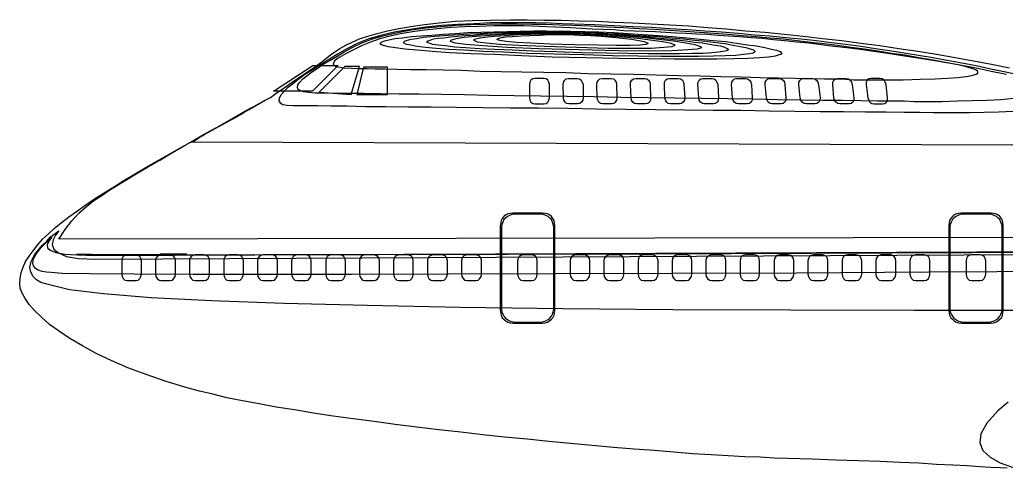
# Model space of a CAD drawing. Extents: x 526 to 2267, y -112 to 246.
# Drawn here: x 804.9 to 932.7, y -108.8 to -50.7 of the extents above; entities that cross this region are included whole.
import ezdxf

# ---------------------------------------------------------------- set-up
doc = ezdxf.new("R2010")
doc.units = 0
doc.header["$MEASUREMENT"] = 0
doc.layers.get('0').update_dxf_attribs({"linetype": 'CONTINUOUS'})

msp = doc.modelspace()

# ---------------------------------------------------------------- linework, layer by layer
at = {"linetype": 'Continuous'}
for points in [[(932.78, -108.82), (931.87, -108.77), (930.65, -108.72), (929.22, -108.62), (927.6, -108.52), (925.72, -108.42), (923.63, -108.32), (921.35, -108.16), (918.91, -108.06), (916.32, -107.96), (913.52, -107.86), (910.57, -107.76), (907.52, -107.66), (904.32, -107.55), (902.59, -107.5), (900.77, -107.4), (898.78, -107.35), (896.65, -107.2), (894.41, -107.1), (892.02, -106.94), (889.58, -106.74), (887.04, -106.54), (884.45, -106.33), (881.76, -106.13), (879.01, -105.88), (876.22, -105.62), (873.42, -105.37), (870.58, -105.06), (867.68, -104.81), (864.84, -104.5), (861.99, -104.15), (859.14, -103.84), (856.3, -103.49), (853.5, -103.13), (850.76, -102.78), (848.07, -102.42), (845.47, -102.06), (842.93, -101.66), (840.44, -101.25), (838.1, -100.9), (835.87, -100.49), (833.73, -100.08), (831.7, -99.68), (829.87, -99.22), (828.14, -98.81), (826.57, -98.41), (823.82, -97.59), (821.23, -96.68), (818.89, -95.81), (816.71, -94.85), (814.78, -93.93), (813, -92.97), (811.37, -92), (810, -91.09), (808.73, -90.17), (807.71, -89.26), (806.8, -88.39), (806.09, -87.58), (805.58, -86.82), (805.17, -86.11), (804.92, -85.5), (804.87, -84.94), (804.92, -84.23), (805.07, -83.46), (805.33, -82.75), (805.63, -82.04), (806.09, -81.33), (806.6, -80.62), (807.15, -79.91), (807.82, -79.15), (808.58, -78.43), (809.39, -77.72), (810.25, -77.01), (811.22, -76.25), (812.24, -75.54), (813.3, -74.77), (814.42, -74.01), (815.59, -73.25), (816.91, -72.44), (818.34, -71.52), (819.96, -70.56), (821.64, -69.59), (823.42, -68.57), (825.2, -67.56), (826.97, -66.54), (828.75, -65.53), (830.43, -64.61), (831.96, -63.75), (833.38, -62.93), (834.65, -62.27), (835.66, -61.66), (836.43, -61.26), (836.94, -61), (837.09, -60.9), (837.34, -60.75), (838.05, -60.24), (839.12, -59.53), (840.34, -58.66), (841.71, -57.75), (843.03, -56.84), (844.2, -55.97), (845.12, -55.26), (845.68, -54.86), (846.34, -54.4), (847.1, -53.99), (847.91, -53.58), (848.88, -53.18), (849.95, -52.82), (851.17, -52.47), (852.49, -52.11), (853.96, -51.81), (855.54, -51.55), (857.31, -51.3), (859.19, -51.09), (861.28, -50.89), (863.46, -50.79), (865.85, -50.74), (868.44, -50.69), (870.58, -50.69), (872.76, -50.74), (875, -50.74), (877.29, -50.84), (879.57, -50.89), (881.91, -50.99), (884.25, -51.09), (886.64, -51.2), (889.08, -51.35), (891.52, -51.5), (893.96, -51.7), (896.39, -51.86), (898.89, -52.11), (901.38, -52.31), (903.87, -52.57), (906.36, -52.82), (908.85, -53.13), (911.34, -53.38), (913.83, -53.74), (916.27, -54.04), (918.76, -54.4), (921.2, -54.75), (923.63, -55.16), (926.02, -55.57), (928.41, -56.02), (930.75, -56.43), (933.09, -56.94)], [(809.95, -79.15), (810.76, -77.87), (811.63, -76.76), (812.54, -75.74), (813.51, -74.88), (814.47, -74.11), (815.49, -73.45), (816.4, -72.84), (817.32, -72.28), (818.54, -71.52), (819.96, -70.66), (821.44, -69.79), (823.01, -68.88), (824.64, -67.91), (826.31, -66.95), (827.94, -66.03), (829.52, -65.12), (831.04, -64.25), (832.46, -63.49), (833.73, -62.73), (834.85, -62.12), (835.82, -61.61), (836.48, -61.21), (836.94, -61), (837.09, -60.9), (837.34, -60.75), (838.05, -60.24), (839.12, -59.53), (840.34, -58.66), (841.71, -57.75), (843.03, -56.84), (844.2, -55.97), (845.12, -55.26), (845.68, -54.86), (846.34, -54.4), (847.1, -53.99), (847.91, -53.58), (848.88, -53.18), (849.95, -52.82), (851.17, -52.47), (852.49, -52.11), (853.96, -51.81), (855.54, -51.55), (857.31, -51.3), (859.19, -51.09), (861.28, -50.89), (863.46, -50.79), (865.85, -50.74), (868.44, -50.69), (870.58, -50.69), (872.76, -50.74), (875, -50.74), (877.29, -50.84), (879.57, -50.89), (881.91, -50.99), (884.25, -51.09), (886.64, -51.2), (889.08, -51.35), (891.52, -51.5), (893.96, -51.7), (896.39, -51.86), (898.89, -52.11), (901.38, -52.31), (903.87, -52.57), (906.36, -52.82), (908.85, -53.13), (911.34, -53.38), (913.83, -53.74), (916.27, -54.04), (918.76, -54.4), (921.2, -54.75), (923.63, -55.16), (926.02, -55.57), (928.41, -56.02), (930.75, -56.43), (933.09, -56.94)], [(827.13, -66.54), (827.28, -66.49), (827.48, -66.39), (827.69, -66.24), (827.94, -66.08), (828.19, -65.93), (828.5, -65.73), (828.86, -65.53), (829.31, -65.27), (831.04, -64.31), (832.56, -63.49), (833.89, -62.73), (835, -62.07), (835.87, -61.56), (836.53, -61.21), (836.94, -61), (837.09, -60.9), (837.34, -60.75), (838.05, -60.24), (839.12, -59.53), (840.34, -58.66), (841.71, -57.75), (843.03, -56.84), (844.2, -55.97), (845.12, -55.26), (845.68, -54.86), (846.34, -54.4), (847.1, -53.99), (847.91, -53.58), (848.88, -53.18), (849.95, -52.82), (851.17, -52.47), (852.49, -52.11), (853.96, -51.81), (855.54, -51.55), (857.31, -51.3), (859.19, -51.09), (861.28, -50.89), (863.46, -50.79), (865.85, -50.74), (868.44, -50.69), (870.58, -50.69), (872.76, -50.74), (875, -50.74), (877.29, -50.84), (879.57, -50.89), (881.91, -50.99), (884.25, -51.09), (886.64, -51.2), (889.08, -51.35), (891.52, -51.5), (893.96, -51.7), (896.39, -51.86), (898.89, -52.11), (901.38, -52.31), (903.87, -52.57), (906.36, -52.82), (908.85, -53.13), (911.34, -53.38), (913.83, -53.74), (916.27, -54.04), (918.76, -54.4), (921.2, -54.75), (923.63, -55.16), (926.02, -55.57), (928.41, -56.02), (930.75, -56.43), (933.09, -56.94)], [(934.51, -57.9), (932.58, -57.5), (930.65, -57.09), (928.77, -56.68), (926.89, -56.33), (925.01, -55.97), (923.13, -55.62), (921.3, -55.31), (919.42, -55.01), (917.54, -54.7), (915.71, -54.45), (913.83, -54.14), (911.89, -53.89), (910.01, -53.69), (908.08, -53.43), (906.1, -53.23), (904.12, -53.03), (902.09, -52.82), (900.05, -52.67), (897.97, -52.47), (895.79, -52.31), (893.6, -52.16), (891.36, -52.01), (889.08, -51.86), (886.74, -51.7), (884.3, -51.6), (881.86, -51.5), (879.32, -51.35), (876.68, -51.25), (875.15, -51.2), (873.53, -51.15), (871.7, -51.09), (869.82, -51.09), (867.83, -51.09), (865.8, -51.09), (863.72, -51.2), (861.63, -51.3), (859.55, -51.45), (857.47, -51.65), (855.48, -51.96), (853.6, -52.26), (851.77, -52.67), (850.1, -53.18), (848.57, -53.79), (847.25, -54.45), (846.03, -55.16), (844.86, -55.87), (843.75, -56.58), (842.73, -57.24), (841.76, -57.85), (840.9, -58.46), (840.14, -59.07), (839.53, -59.58), (839.02, -60.09), (838.66, -60.49), (838.46, -60.9), (838.41, -61.21), (838.61, -61.46), (838.97, -61.66), (839.53, -61.76), (840.29, -61.82), (840.95, -61.82), (842.02, -61.82), (843.44, -61.82), (845.17, -61.87), (847.25, -61.87), (849.64, -61.92), (852.23, -61.92), (855.13, -61.97), (858.18, -61.97), (861.43, -62.02), (864.89, -62.07), (868.39, -62.12), (872.05, -62.12), (875.81, -62.17), (879.57, -62.22), (883.38, -62.27), (887.2, -62.32), (890.96, -62.37), (894.67, -62.43), (898.33, -62.43), (901.88, -62.48), (905.29, -62.53), (908.54, -62.58), (911.59, -62.58), (914.44, -62.63), (917.08, -62.63), (919.42, -62.68), (921.45, -62.68), (923.23, -62.73), (924.6, -62.73), (925.62, -62.73), (926.28, -62.73), (927.95, -62.73), (929.78, -62.68), (931.66, -62.63), (933.54, -62.53)], [(922.21, -61.31), (921.65, -61.31), (920.74, -61.31), (919.47, -61.26), (917.89, -61.26), (915.96, -61.26), (913.83, -61.21), (911.44, -61.15), (908.79, -61.15), (906, -61.1), (903, -61.05), (899.85, -61), (896.55, -60.95), (893.19, -60.9), (889.74, -60.85), (886.28, -60.8), (882.78, -60.75), (879.22, -60.7), (875.76, -60.65), (872.31, -60.6), (868.9, -60.54), (865.65, -60.49), (862.5, -60.44), (859.5, -60.39), (856.65, -60.34), (854.01, -60.34), (851.62, -60.29), (849.44, -60.24), (847.56, -60.24), (845.93, -60.24), (844.66, -60.19), (843.69, -60.19), (843.14, -60.19), (842.27, -60.14), (841.61, -60.04), (841.15, -59.88), (840.9, -59.68), (840.85, -59.43), (840.9, -59.12), (841.15, -58.77), (841.56, -58.36), (842.07, -57.95), (842.68, -57.5), (843.39, -56.99), (844.15, -56.48), (845.02, -55.97), (845.98, -55.41), (846.9, -54.86), (847.91, -54.3), (849.18, -53.69), (850.56, -53.18), (852.13, -52.72), (853.81, -52.36), (855.59, -52.01), (857.42, -51.76), (859.35, -51.55), (861.33, -51.4), (863.31, -51.3), (865.29, -51.25), (867.28, -51.2), (869.26, -51.2), (871.19, -51.25), (873.07, -51.25), (874.85, -51.35), (876.52, -51.4), (878.76, -51.5), (880.89, -51.6), (883.03, -51.7), (885.11, -51.81), (887.09, -51.91), (889.08, -52.06), (891.01, -52.16), (892.94, -52.31), (894.82, -52.42), (896.65, -52.57), (898.48, -52.72), (900.26, -52.87), (902.04, -53.03), (903.81, -53.18), (905.59, -53.38), (907.32, -53.58), (909.05, -53.79), (910.78, -53.99), (912.56, -54.25), (914.28, -54.45), (916.01, -54.7), (917.79, -55.01), (919.57, -55.26), (921.35, -55.57), (923.18, -55.87), (925.01, -56.23), (926.89, -56.58), (928.77, -56.94), (930.7, -57.35), (932.68, -57.75)], [(925.16, -56.33), (923.13, -55.97), (921.14, -55.67), (919.21, -55.36), (917.33, -55.06), (915.5, -54.8), (913.72, -54.55), (912, -54.35), (910.32, -54.14), (908.69, -53.94), (907.07, -53.74), (905.49, -53.58), (903.97, -53.43), (902.49, -53.28), (901.02, -53.13), (899.55, -53.03), (898.12, -52.92), (896.7, -52.82), (895.33, -52.72), (893.96, -52.62), (892.58, -52.57), (891.21, -52.47), (889.89, -52.42), (888.52, -52.36), (887.2, -52.26), (885.82, -52.21), (884.5, -52.16), (883.13, -52.11), (881.81, -52.01), (880.44, -51.96), (879.01, -51.91), (877.64, -51.81), (876.22, -51.76), (874.19, -51.65), (872.15, -51.55), (870.17, -51.5), (868.19, -51.5), (866.26, -51.5), (864.33, -51.55), (862.5, -51.6), (860.72, -51.7), (858.99, -51.86), (857.31, -52.06), (855.74, -52.26), (854.21, -52.52), (852.84, -52.82), (851.52, -53.18), (850.3, -53.58), (849.23, -54.04), (848.17, -54.55), (847.15, -55.06), (846.24, -55.57), (845.63, -56.02), (845.47, -56.43), (845.83, -56.74), (846.9, -56.94), (848.78, -56.99), (849.18, -56.99), (849.89, -56.99), (850.91, -57.04), (852.23, -57.04), (853.76, -57.09), (855.54, -57.14), (857.52, -57.14), (859.7, -57.19), (862.04, -57.24), (864.53, -57.35), (867.17, -57.4), (869.92, -57.45), (872.71, -57.5), (875.61, -57.55), (878.51, -57.65), (881.45, -57.7), (884.4, -57.75), (887.3, -57.85), (890.19, -57.9), (892.99, -57.95), (895.68, -58.05), (898.33, -58.11), (900.82, -58.16), (903.15, -58.21), (905.34, -58.26), (907.32, -58.31), (909.1, -58.36), (910.62, -58.36), (911.89, -58.41), (912.91, -58.46), (913.62, -58.46), (914.03, -58.46), (916.82, -58.46), (919.31, -58.46), (921.5, -58.41), (923.43, -58.36), (925.06, -58.26), (926.38, -58.16), (927.45, -58.05), (928.21, -57.9), (928.77, -57.75), (928.97, -57.6), (928.97, -57.4), (928.72, -57.19), (928.21, -56.99), (927.45, -56.79), (926.43, -56.53), (925.16, -56.33)], [(876.22, -52.16), (878.05, -52.21), (879.88, -52.26), (881.81, -52.36), (883.69, -52.47), (885.62, -52.62), (887.55, -52.72), (889.43, -52.87), (891.26, -53.03), (892.99, -53.23), (894.67, -53.38), (896.29, -53.53), (897.77, -53.74), (899.09, -53.94), (900.31, -54.09), (901.38, -54.3), (902.24, -54.5), (902.9, -54.65), (903.36, -54.8), (903.56, -55.01), (903.56, -55.16), (903.26, -55.26), (902.7, -55.41), (901.88, -55.52), (900.71, -55.62), (899.24, -55.72), (897.41, -55.77), (895.18, -55.82), (892.63, -55.82), (889.69, -55.82), (886.28, -55.77), (882.47, -55.72), (878.25, -55.62), (873.83, -55.52), (869.87, -55.36), (866.36, -55.21), (863.26, -55.11), (860.57, -54.96), (858.28, -54.8), (856.35, -54.65), (854.77, -54.5), (853.55, -54.35), (852.64, -54.19), (851.98, -54.04), (851.62, -53.89), (851.57, -53.74), (851.72, -53.58), (852.13, -53.43), (852.69, -53.28), (853.5, -53.13), (854.47, -53.03), (855.59, -52.87), (856.86, -52.77), (858.23, -52.67), (859.7, -52.57), (861.28, -52.47), (862.9, -52.36), (864.58, -52.31), (866.31, -52.26), (868.04, -52.21), (869.71, -52.16), (871.44, -52.11), (873.07, -52.11), (874.69, -52.16), (876.22, -52.16)], [(876.22, -52.16), (878.05, -52.21), (879.88, -52.26), (881.81, -52.36), (883.69, -52.47), (885.62, -52.62), (887.55, -52.72), (889.43, -52.87), (891.26, -53.03), (892.99, -53.23), (894.67, -53.38), (896.29, -53.53), (897.77, -53.74), (899.09, -53.94), (900.31, -54.09), (901.38, -54.3), (902.24, -54.5), (902.9, -54.65), (903.36, -54.8), (903.56, -55.01), (903.56, -55.16), (903.26, -55.26), (902.7, -55.41), (901.88, -55.52), (900.71, -55.62), (899.24, -55.72), (897.41, -55.77), (895.18, -55.82), (892.63, -55.82), (889.69, -55.82), (886.28, -55.77), (882.47, -55.72), (878.25, -55.62), (873.83, -55.52), (869.87, -55.36), (866.36, -55.21), (863.26, -55.11), (860.57, -54.96), (858.28, -54.8), (856.35, -54.65), (854.77, -54.5), (853.55, -54.35), (852.64, -54.19), (851.98, -54.04), (851.62, -53.89), (851.57, -53.74), (851.72, -53.58), (852.13, -53.43), (852.69, -53.28), (853.5, -53.13), (854.47, -53.03), (855.59, -52.87), (856.86, -52.77), (858.23, -52.67), (859.7, -52.57), (861.28, -52.47), (862.9, -52.36), (864.58, -52.31), (866.31, -52.26), (868.04, -52.21), (869.71, -52.16), (871.44, -52.11), (873.07, -52.11), (874.69, -52.16), (876.22, -52.16)], [(877.95, -55.26), (874.08, -55.16), (870.63, -55.06), (867.53, -54.91), (864.84, -54.8), (862.5, -54.65), (860.47, -54.55), (858.79, -54.4), (857.42, -54.3), (856.35, -54.14), (855.54, -53.99), (854.98, -53.89), (854.67, -53.74), (854.57, -53.58), (854.72, -53.48), (855.08, -53.33), (855.59, -53.23), (856.3, -53.13), (857.11, -52.97), (858.13, -52.87), (859.19, -52.77), (860.41, -52.67), (861.74, -52.62), (863.11, -52.52), (864.53, -52.47), (866, -52.36), (867.48, -52.31), (869, -52.31), (870.48, -52.26), (872, -52.26), (873.42, -52.21), (874.85, -52.26), (876.17, -52.26), (877.74, -52.31), (879.37, -52.36), (881.05, -52.47), (882.72, -52.52), (884.4, -52.67), (886.08, -52.77), (887.7, -52.87), (889.33, -53.03), (890.86, -53.18), (892.33, -53.33), (893.75, -53.48), (895.02, -53.64), (896.19, -53.79), (897.26, -53.99), (898.17, -54.14), (898.94, -54.3), (899.49, -54.45), (899.9, -54.6), (900.1, -54.75), (900.1, -54.86), (899.85, -55.01), (899.39, -55.11), (898.63, -55.21), (897.61, -55.31), (896.29, -55.36), (894.72, -55.41), (892.79, -55.46), (890.55, -55.46), (887.96, -55.46), (884.96, -55.41), (881.66, -55.36), (877.95, -55.26)], [(877.64, -54.96), (874.34, -54.86), (871.34, -54.75), (868.7, -54.65), (866.41, -54.55), (864.38, -54.45), (862.65, -54.35), (861.23, -54.25), (860.01, -54.09), (859.09, -53.99), (858.38, -53.89), (857.92, -53.74), (857.67, -53.64), (857.62, -53.53), (857.72, -53.43), (858.03, -53.33), (858.48, -53.18), (859.04, -53.08), (859.8, -53.03), (860.62, -52.92), (861.58, -52.82), (862.6, -52.72), (863.72, -52.67), (864.89, -52.57), (866.11, -52.52), (867.38, -52.47), (868.65, -52.42), (869.97, -52.42), (871.24, -52.36), (872.51, -52.36), (873.78, -52.36), (875, -52.36), (876.12, -52.36), (877.49, -52.42), (878.86, -52.47), (880.28, -52.52), (881.76, -52.62), (883.18, -52.67), (884.6, -52.77), (886.03, -52.92), (887.4, -53.03), (888.72, -53.18), (889.99, -53.28), (891.16, -53.43), (892.28, -53.58), (893.29, -53.69), (894.21, -53.84), (894.97, -53.99), (895.63, -54.09), (896.14, -54.25), (896.5, -54.4), (896.65, -54.5), (896.65, -54.6), (896.45, -54.7), (895.99, -54.8), (895.38, -54.91), (894.51, -54.96), (893.4, -55.06), (892.02, -55.06), (890.35, -55.11), (888.42, -55.11), (886.23, -55.11), (883.69, -55.06), (880.84, -55.01), (877.64, -54.96)], [(877.34, -54.6), (872.1, -54.45), (867.99, -54.3), (864.84, -54.09), (862.65, -53.89), (861.28, -53.74), (860.67, -53.53), (860.72, -53.33), (861.38, -53.13), (862.45, -52.97), (863.97, -52.82), (865.75, -52.67), (867.73, -52.57), (869.87, -52.47), (872, -52.42), (874.14, -52.42), (876.07, -52.42), (878.35, -52.52), (880.74, -52.62), (883.18, -52.77), (885.47, -52.97), (887.65, -53.23), (889.58, -53.43), (891.16, -53.69), (892.33, -53.89), (893.04, -54.14), (893.19, -54.35), (892.63, -54.5), (891.41, -54.6), (889.33, -54.7), (886.33, -54.75), (882.37, -54.7), (877.34, -54.6)], [(877.03, -54.3), (872.81, -54.14), (869.51, -54.04), (867.02, -53.89), (865.29, -53.74), (864.17, -53.58), (863.72, -53.38), (863.72, -53.23), (864.23, -53.08), (865.09, -52.97), (866.31, -52.82), (867.73, -52.72), (869.36, -52.62), (871.04, -52.57), (872.76, -52.52), (874.44, -52.52), (876.02, -52.52), (877.85, -52.57), (879.78, -52.67), (881.71, -52.82), (883.54, -52.97), (885.27, -53.13), (886.84, -53.33), (888.11, -53.53), (889.08, -53.69), (889.64, -53.89), (889.74, -54.04), (889.33, -54.19), (888.31, -54.3), (886.64, -54.4), (884.25, -54.4), (881.05, -54.4), (877.03, -54.3)], [(875.97, -52.62), (877.34, -52.67), (878.81, -52.72), (880.23, -52.82), (881.66, -52.97), (882.93, -53.08), (884.1, -53.23), (885.06, -53.38), (885.77, -53.53), (886.18, -53.69), (886.28, -53.79), (885.98, -53.89), (885.21, -53.99), (883.94, -54.04), (882.17, -54.04), (879.78, -53.99), (876.73, -53.94), (873.58, -53.84), (871.09, -53.74), (869.21, -53.64), (867.88, -53.53), (867.07, -53.38), (866.72, -53.28), (866.77, -53.18), (867.12, -53.03), (867.78, -52.92), (868.7, -52.87), (869.77, -52.77), (870.93, -52.72), (872.2, -52.67), (873.53, -52.62), (874.8, -52.62), (875.97, -52.62)], [(842.83, -56.63), (846.13, -56.63), (842.78, -59.94), (837.75, -59.94), (842.83, -56.63)], [(847, -56.74), (843.64, -60.09), (847.81, -60.39), (848.88, -56.74), (847, -56.74)], [(849.39, -56.84), (848.52, -60.39), (852.49, -60.39), (852.49, -56.84), (849.39, -56.84)], [(872.76, -61.61), (873.07, -61.56), (873.27, -61.36), (873.42, -61.1), (873.48, -60.8), (873.48, -59.07), (873.42, -58.77), (873.27, -58.51), (873.07, -58.36), (872.76, -58.31), (871.59, -58.31), (871.34, -58.36), (871.09, -58.51), (870.93, -58.77), (870.88, -59.07), (870.88, -60.8), (870.93, -61.1), (871.09, -61.36), (871.34, -61.56), (871.59, -61.61), (872.76, -61.61)], [(877.85, -60.8), (877.79, -61.1), (877.64, -61.36), (877.44, -61.56), (877.13, -61.61), (876.02, -61.61), (875.71, -61.56), (875.51, -61.36), (875.36, -61.1), (875.3, -60.8), (875.25, -59.07), (875.3, -58.77), (875.46, -58.51), (875.66, -58.36), (875.97, -58.31), (877.08, -58.31), (877.39, -58.36), (877.59, -58.51), (877.74, -58.77), (877.85, -59.07), (877.85, -60.8)], [(882.22, -60.8), (882.17, -61.1), (882.01, -61.36), (881.81, -61.56), (881.56, -61.61), (880.39, -61.61), (880.08, -61.56), (879.88, -61.36), (879.73, -61.1), (879.68, -60.8), (879.62, -59.07), (879.68, -58.77), (879.83, -58.51), (880.03, -58.36), (880.34, -58.31), (881.45, -58.31), (881.76, -58.36), (881.96, -58.51), (882.11, -58.77), (882.17, -59.07), (882.22, -60.8)], [(886.59, -60.8), (886.59, -61.1), (886.43, -61.36), (886.23, -61.56), (885.93, -61.61), (884.81, -61.61), (884.5, -61.56), (884.3, -61.36), (884.1, -61.1), (884.05, -60.8), (883.99, -59.07), (883.99, -58.77), (884.15, -58.51), (884.35, -58.36), (884.66, -58.31), (885.82, -58.31), (886.08, -58.36), (886.33, -58.51), (886.48, -58.77), (886.54, -59.07), (886.59, -60.8)], [(891.01, -60.8), (890.96, -61.1), (890.8, -61.36), (890.6, -61.56), (890.35, -61.61), (889.18, -61.61), (888.87, -61.56), (888.67, -61.36), (888.52, -61.1), (888.42, -60.8), (888.37, -59.07), (888.37, -58.77), (888.52, -58.51), (888.72, -58.36), (889.03, -58.31), (890.14, -58.31), (890.45, -58.36), (890.7, -58.51), (890.86, -58.77), (890.91, -59.07), (891.01, -60.8)], [(895.38, -60.8), (895.33, -61.1), (895.23, -61.36), (894.97, -61.56), (894.72, -61.61), (893.55, -61.61), (893.29, -61.56), (893.04, -61.36), (892.89, -61.1), (892.84, -60.8), (892.69, -59.07), (892.74, -58.77), (892.89, -58.51), (893.09, -58.36), (893.35, -58.31), (894.51, -58.31), (894.82, -58.36), (895.02, -58.51), (895.18, -58.77), (895.28, -59.07), (895.38, -60.8)], [(899.75, -60.8), (899.75, -61.1), (899.6, -61.36), (899.39, -61.56), (899.09, -61.61), (897.97, -61.61), (897.67, -61.56), (897.46, -61.36), (897.26, -61.1), (897.21, -60.8), (897.06, -59.07), (897.11, -58.77), (897.26, -58.51), (897.46, -58.36), (897.72, -58.31), (898.89, -58.31), (899.14, -58.36), (899.39, -58.51), (899.55, -58.77), (899.65, -59.07), (899.75, -60.8)], [(904.12, -60.8), (904.12, -61.1), (903.97, -61.36), (903.76, -61.56), (903.51, -61.61), (902.34, -61.61), (902.09, -61.56), (901.83, -61.36), (901.68, -61.1), (901.58, -60.8), (901.43, -59.07), (901.43, -58.77), (901.58, -58.51), (901.78, -58.36), (902.09, -58.31), (903.2, -58.31), (903.51, -58.36), (903.76, -58.51), (903.92, -58.77), (903.97, -59.07), (904.12, -60.8)], [(908.54, -60.8), (908.49, -61.1), (908.39, -61.36), (908.13, -61.56), (907.88, -61.61), (906.76, -61.61), (906.46, -61.56), (906.2, -61.36), (906.05, -61.1), (905.95, -60.8), (905.8, -59.07), (905.8, -58.77), (905.95, -58.51), (906.15, -58.36), (906.41, -58.31), (907.58, -58.31), (907.83, -58.36), (908.08, -58.51), (908.24, -58.77), (908.34, -59.07), (908.54, -60.8)], [(912.91, -60.8), (912.91, -61.1), (912.76, -61.36), (912.56, -61.56), (912.3, -61.61), (911.13, -61.61), (910.83, -61.56), (910.57, -61.36), (910.42, -61.1), (910.32, -60.8), (910.17, -59.07), (910.17, -58.77), (910.32, -58.51), (910.52, -58.36), (910.78, -58.31), (911.89, -58.31), (912.2, -58.36), (912.45, -58.51), (912.61, -58.77), (912.71, -59.07), (912.91, -60.8)], [(916.67, -61.61), (916.93, -61.56), (917.13, -61.36), (917.28, -61.1), (917.28, -60.8), (917.08, -59.07), (916.98, -58.77), (916.82, -58.51), (916.57, -58.36), (916.27, -58.31), (915.1, -58.31), (914.84, -58.36), (914.64, -58.51), (914.49, -58.77), (914.49, -59.07), (914.74, -60.8), (914.84, -61.1), (914.99, -61.36), (915.25, -61.56), (915.55, -61.61), (916.67, -61.61)], [(933.6, -60.9), (931.97, -61.05), (930.19, -61.15), (928.26, -61.21), (926.33, -61.26), (924.3, -61.31), (922.21, -61.31)], [(1110.8, -67.6), (827.13, -66.54)], [(874.19, -83.36), (874.19, -77.37), (874.14, -77.01), (874.08, -76.71), (873.93, -76.45), (873.73, -76.2), (873.48, -75.99), (873.22, -75.84), (872.92, -75.79), (872.56, -75.74), (868.75, -75.74), (868.39, -75.79), (868.09, -75.84), (867.83, -75.99), (867.58, -76.2), (867.38, -76.45), (867.22, -76.71), (867.17, -77.01), (867.12, -77.37), (867.12, -83.36)], [(874.03, -83.36), (874.03, -77.52), (873.98, -77.21), (873.88, -76.91), (873.73, -76.6), (873.53, -76.4), (873.32, -76.2), (873.02, -76.05), (872.71, -75.94), (872.41, -75.89), (868.95, -75.89), (868.6, -75.94), (868.29, -76.05), (868.04, -76.2), (867.78, -76.4), (867.58, -76.6), (867.43, -76.91), (867.33, -77.21), (867.28, -77.52), (867.28, -83.46)], [(932.27, -83.36), (932.27, -77.37), (932.22, -77.01), (932.17, -76.71), (932.02, -76.45), (931.82, -76.2), (931.56, -75.99), (931.31, -75.84), (931, -75.79), (930.65, -75.74), (926.84, -75.74), (926.48, -75.79), (926.18, -75.84), (925.92, -75.99), (925.67, -76.2), (925.46, -76.45), (925.31, -76.71), (925.26, -77.01), (925.21, -77.37), (925.21, -83.36)], [(932.12, -83.36), (932.12, -77.52), (932.07, -77.21), (931.97, -76.91), (931.82, -76.6), (931.61, -76.4), (931.41, -76.2), (931.1, -76.05), (930.8, -75.94), (930.5, -75.89), (927.04, -75.89), (926.68, -75.94), (926.38, -76.05), (926.12, -76.2), (925.87, -76.4), (925.67, -76.6), (925.51, -76.91), (925.41, -77.21), (925.36, -77.52), (925.36, -83.46)], [(937.41, -88.39), (920.74, -88.39), (904.73, -88.34), (889.48, -88.29), (875.2, -88.14), (861.94, -87.99), (849.89, -87.73), (839.07, -87.48), (829.72, -87.12), (821.89, -86.72), (815.74, -86.21), (811.32, -85.7), (808.88, -85.09), (808.22, -84.94), (807.61, -84.74), (807.05, -84.38), (806.6, -83.97), (806.29, -83.41), (806.19, -82.8), (806.34, -82.04), (806.8, -81.18), (807.31, -80.52), (807.82, -79.91), (808.37, -79.4), (808.83, -78.89), (809.29, -78.54), (809.65, -78.28), (809.85, -78.08), (809.95, -78.03)], [(940.3, -83.31), (922.57, -83.41), (905.54, -83.52), (889.38, -83.57), (874.29, -83.62), (860.41, -83.67), (847.86, -83.72), (836.78, -83.72), (827.33, -83.72), (819.71, -83.67), (813.96, -83.62), (810.36, -83.57), (808.93, -83.46), (808.32, -83.41), (807.76, -83.31), (807.26, -83.16), (806.9, -82.91), (806.65, -82.6), (806.55, -82.19), (806.65, -81.69), (807, -81.08), (807.31, -80.62), (807.66, -80.21), (808.02, -79.81), (808.32, -79.5), (808.63, -79.25), (808.83, -79.04), (808.98, -78.94), (809.04, -78.89)], [(809.04, -78.89), (808.63, -79.4), (808.43, -79.86), (808.48, -80.26), (808.83, -80.57), (809.54, -80.87), (810.71, -81.08), (812.34, -81.18), (814.57, -81.23), (1032.66, -80.35)], [(809.95, -78.03), (809.49, -78.59), (809.19, -79.2), (809.09, -79.81), (809.29, -80.42), (809.9, -80.92), (810.92, -81.38), (812.49, -81.64), (814.68, -81.74), (1030.95, -80.65)], [(1041.57, -78.74), (809.95, -79.15)], [(824.84, -81.18), (825.15, -81.18), (825.86, -81.18), (826.87, -81.18), (828.25, -81.18), (829.97, -81.18), (831.9, -81.18), (834.14, -81.18), (836.58, -81.13), (839.22, -81.13), (842.07, -81.13), (845.07, -81.13), (848.17, -81.13), (851.37, -81.13), (854.67, -81.08), (857.97, -81.08), (861.33, -81.08), (864.68, -81.08), (868.04, -81.08), (871.29, -81.03), (874.49, -81.03), (877.54, -81.03), (880.49, -81.03), (883.28, -81.03), (885.88, -81.03), (888.26, -80.97), (890.45, -80.97), (892.33, -80.97), (893.96, -80.97), (895.23, -80.97), (896.19, -80.97), (896.8, -80.97), (897, -80.97), (1032.21, -80.43)], [(814.17, -81.13), (814.12, -81.13), (813.91, -81.13), (813.66, -81.13), (813.35, -81.13), (813.05, -81.13), (812.69, -81.13), (812.44, -81.13), (812.24, -81.13)], [(813.81, -81.13), (814.02, -81.13), (814.32, -81.13), (814.68, -81.13), (815.03, -81.13), (815.39, -81.13), (815.69, -81.13), (815.9, -81.13), (815.95, -81.13)], [(815.34, -81.13), (815.54, -81.13), (815.9, -81.13), (816.25, -81.13), (816.66, -81.13), (817.06, -81.13), (817.37, -81.13), (817.57, -81.13), (817.67, -81.13)], [(816.86, -81.13), (817.12, -81.13), (817.47, -81.13), (817.88, -81.13), (818.34, -81.13), (818.74, -81.13), (819.1, -81.13), (819.35, -81.13), (819.45, -81.13)], [(819.91, -84.48), (820.22, -84.43), (820.42, -84.23), (820.57, -83.97), (820.62, -83.67), (820.62, -81.94), (820.57, -81.64), (820.42, -81.38), (820.22, -81.23), (819.91, -81.18), (818.79, -81.18), (818.49, -81.23), (818.28, -81.38), (818.13, -81.64), (818.08, -81.94), (818.08, -83.67), (818.13, -83.97), (818.28, -84.23), (818.49, -84.43), (818.79, -84.48), (819.91, -84.48)], [(818.39, -81.13), (818.64, -81.13), (819.05, -81.13), (819.5, -81.13), (820.01, -81.13), (820.47, -81.18), (820.88, -81.18), (821.13, -81.18), (821.23, -81.18)], [(819.91, -81.13), (820.22, -81.13), (820.62, -81.13), (821.13, -81.13), (821.64, -81.13), (822.15, -81.18), (822.55, -81.18), (822.86, -81.18), (822.96, -81.18)], [(821.49, -81.13), (821.79, -81.13), (822.25, -81.13), (822.76, -81.13), (823.32, -81.13), (823.87, -81.18), (824.33, -81.18), (824.64, -81.18), (824.74, -81.18)], [(824.33, -84.48), (824.64, -84.43), (824.84, -84.23), (824.99, -83.97), (825.04, -83.67), (825.04, -81.94), (824.99, -81.64), (824.84, -81.38), (824.64, -81.23), (824.33, -81.18), (823.16, -81.18), (822.91, -81.23), (822.66, -81.38), (822.5, -81.64), (822.45, -81.94), (822.45, -83.67), (822.5, -83.97), (822.66, -84.23), (822.91, -84.43), (823.16, -84.48), (824.33, -84.48)], [(826.52, -81.08), (826.42, -81.08), (826.06, -81.08), (825.55, -81.08), (824.99, -81.08), (824.38, -81.08), (823.82, -81.08), (823.32, -81.08), (823.01, -81.08)], [(828.75, -84.48), (829.01, -84.43), (829.26, -84.23), (829.41, -83.97), (829.46, -83.67), (829.46, -81.94), (829.41, -81.64), (829.26, -81.38), (829.01, -81.23), (828.75, -81.18), (827.58, -81.18), (827.28, -81.23), (827.08, -81.38), (826.92, -81.64), (826.87, -81.94), (826.87, -83.67), (826.92, -83.97), (827.08, -84.23), (827.28, -84.43), (827.58, -84.48), (828.75, -84.48)], [(833.12, -84.48), (833.43, -84.43), (833.63, -84.23), (833.78, -83.97), (833.84, -83.67), (833.84, -81.94), (833.78, -81.64), (833.63, -81.38), (833.43, -81.23), (833.12, -81.18), (832.01, -81.18), (831.7, -81.23), (831.5, -81.38), (831.35, -81.64), (831.29, -81.94), (831.29, -83.67), (831.35, -83.97), (831.5, -84.23), (831.7, -84.43), (832.01, -84.48), (833.12, -84.48)], [(837.55, -84.48), (837.85, -84.43), (838.05, -84.23), (838.21, -83.97), (838.26, -83.67), (838.26, -81.94), (838.21, -81.64), (838.05, -81.38), (837.85, -81.23), (837.55, -81.18), (836.38, -81.18), (836.12, -81.23), (835.87, -81.38), (835.72, -81.64), (835.66, -81.94), (835.66, -83.67), (835.72, -83.97), (835.87, -84.23), (836.12, -84.43), (836.38, -84.48), (837.55, -84.48)], [(841.92, -84.48), (842.22, -84.43), (842.42, -84.23), (842.58, -83.97), (842.63, -83.67), (842.63, -81.94), (842.58, -81.64), (842.42, -81.38), (842.22, -81.23), (841.92, -81.18), (840.8, -81.18), (840.49, -81.23), (840.29, -81.38), (840.14, -81.64), (840.09, -81.94), (840.09, -83.67), (840.14, -83.97), (840.29, -84.23), (840.49, -84.43), (840.8, -84.48), (841.92, -84.48)], [(846.34, -84.48), (846.64, -84.43), (846.85, -84.23), (847, -83.97), (847.05, -83.67), (847.05, -81.94), (847, -81.64), (846.85, -81.38), (846.64, -81.23), (846.34, -81.18), (845.22, -81.18), (844.91, -81.23), (844.71, -81.38), (844.56, -81.64), (844.51, -81.94), (844.51, -83.67), (844.56, -83.97), (844.71, -84.23), (844.91, -84.43), (845.22, -84.48), (846.34, -84.48)], [(850.76, -84.48), (851.01, -84.43), (851.27, -84.23), (851.42, -83.97), (851.47, -83.67), (851.47, -81.94), (851.42, -81.64), (851.27, -81.38), (851.01, -81.23), (850.76, -81.18), (849.59, -81.18), (849.28, -81.23), (849.08, -81.38), (848.93, -81.64), (848.88, -81.94), (848.88, -83.67), (848.93, -83.97), (849.08, -84.23), (849.28, -84.43), (849.59, -84.48), (850.76, -84.48)], [(855.13, -84.48), (855.43, -84.43), (855.64, -84.23), (855.79, -83.97), (855.84, -83.67), (855.84, -81.94), (855.79, -81.64), (855.64, -81.38), (855.43, -81.23), (855.13, -81.18), (854.01, -81.18), (853.71, -81.23), (853.5, -81.38), (853.35, -81.64), (853.3, -81.94), (853.3, -83.67), (853.35, -83.97), (853.5, -84.23), (853.71, -84.43), (854.01, -84.48), (855.13, -84.48)], [(859.55, -84.48), (859.86, -84.43), (860.06, -84.23), (860.21, -83.97), (860.26, -83.67), (860.26, -81.94), (860.21, -81.64), (860.06, -81.38), (859.86, -81.23), (859.55, -81.18), (858.38, -81.18), (858.13, -81.23), (857.87, -81.38), (857.72, -81.64), (857.67, -81.94), (857.67, -83.67), (857.72, -83.97), (857.87, -84.23), (858.13, -84.43), (858.38, -84.48), (859.55, -84.48)], [(863.97, -84.48), (864.23, -84.43), (864.48, -84.23), (864.63, -83.97), (864.68, -83.67), (864.68, -81.94), (864.63, -81.64), (864.48, -81.38), (864.23, -81.23), (863.97, -81.18), (862.8, -81.18), (862.5, -81.23), (862.29, -81.38), (862.14, -81.64), (862.09, -81.94), (862.09, -83.67), (862.14, -83.97), (862.29, -84.23), (862.5, -84.43), (862.8, -84.48), (863.97, -84.48)], [(871.19, -84.48), (871.49, -84.43), (871.7, -84.23), (871.85, -83.97), (871.9, -83.67), (871.9, -81.94), (871.85, -81.64), (871.7, -81.38), (871.49, -81.23), (871.19, -81.18), (870.07, -81.18), (869.77, -81.23), (869.56, -81.38), (869.41, -81.64), (869.36, -81.94), (869.36, -83.67), (869.41, -83.97), (869.56, -84.23), (869.77, -84.43), (870.07, -84.48), (871.19, -84.48)], [(878, -84.48), (878.3, -84.43), (878.51, -84.23), (878.66, -83.97), (878.71, -83.67), (878.71, -81.94), (878.66, -81.64), (878.51, -81.38), (878.3, -81.23), (878, -81.18), (876.88, -81.18), (876.58, -81.23), (876.37, -81.38), (876.22, -81.64), (876.17, -81.94), (876.17, -83.67), (876.22, -83.97), (876.37, -84.23), (876.58, -84.43), (876.88, -84.48), (878, -84.48)], [(882.42, -84.48), (882.72, -84.43), (882.93, -84.23), (883.08, -83.97), (883.13, -83.67), (883.13, -81.94), (883.08, -81.64), (882.93, -81.38), (882.72, -81.23), (882.42, -81.18), (881.25, -81.18), (881, -81.23), (880.74, -81.38), (880.59, -81.64), (880.54, -81.94), (880.54, -83.67), (880.59, -83.97), (880.74, -84.23), (881, -84.43), (881.25, -84.48), (882.42, -84.48)], [(886.84, -84.48), (887.09, -84.43), (887.35, -84.23), (887.5, -83.97), (887.55, -83.67), (887.55, -81.94), (887.5, -81.64), (887.35, -81.38), (887.09, -81.23), (886.84, -81.18), (885.67, -81.18), (885.37, -81.23), (885.16, -81.38), (885.01, -81.64), (884.96, -81.94), (884.96, -83.67), (885.01, -83.97), (885.16, -84.23), (885.37, -84.43), (885.67, -84.48), (886.84, -84.48)], [(891.21, -84.48), (891.52, -84.43), (891.72, -84.23), (891.87, -83.97), (891.92, -83.67), (891.92, -81.94), (891.87, -81.64), (891.72, -81.38), (891.52, -81.23), (891.21, -81.18), (890.09, -81.18), (889.79, -81.23), (889.58, -81.38), (889.43, -81.64), (889.38, -81.94), (889.38, -83.67), (889.43, -83.97), (889.58, -84.23), (889.79, -84.43), (890.09, -84.48), (891.21, -84.48)], [(895.63, -84.48), (895.94, -84.43), (896.14, -84.23), (896.29, -83.97), (896.34, -83.67), (896.34, -81.94), (896.29, -81.64), (896.14, -81.38), (895.94, -81.23), (895.63, -81.18), (894.46, -81.18), (894.21, -81.23), (893.96, -81.38), (893.8, -81.64), (893.75, -81.94), (893.75, -83.67), (893.8, -83.97), (893.96, -84.23), (894.21, -84.43), (894.46, -84.48), (895.63, -84.48)], [(900, -84.48), (900.31, -84.43), (900.51, -84.23), (900.66, -83.97), (900.71, -83.67), (900.71, -81.94), (900.66, -81.64), (900.51, -81.38), (900.31, -81.23), (900, -81.18), (898.89, -81.18), (898.58, -81.23), (898.38, -81.38), (898.22, -81.64), (898.17, -81.94), (898.17, -83.67), (898.22, -83.97), (898.38, -84.23), (898.58, -84.43), (898.89, -84.48), (900, -84.48)], [(904.42, -84.48), (904.73, -84.43), (904.93, -84.23), (905.09, -83.97), (905.14, -83.67), (905.14, -81.94), (905.09, -81.64), (904.93, -81.38), (904.73, -81.23), (904.42, -81.18), (903.31, -81.18), (903, -81.23), (902.8, -81.38), (902.65, -81.64), (902.59, -81.94), (902.59, -83.67), (902.65, -83.97), (902.8, -84.23), (903, -84.43), (903.31, -84.48), (904.42, -84.48)], [(908.85, -84.48), (909.1, -84.43), (909.35, -84.23), (909.51, -83.97), (909.56, -83.67), (909.56, -81.94), (909.51, -81.64), (909.35, -81.38), (909.1, -81.23), (908.85, -81.18), (907.68, -81.18), (907.37, -81.23), (907.17, -81.38), (907.02, -81.64), (906.97, -81.94), (906.97, -83.67), (907.02, -83.97), (907.17, -84.23), (907.37, -84.43), (907.68, -84.48), (908.85, -84.48)], [(913.22, -84.48), (913.52, -84.43), (913.72, -84.23), (913.88, -83.97), (913.93, -83.67), (913.93, -81.94), (913.88, -81.64), (913.72, -81.38), (913.52, -81.23), (913.22, -81.18), (912.1, -81.18), (911.79, -81.23), (911.59, -81.38), (911.44, -81.64), (911.39, -81.94), (911.39, -83.67), (911.44, -83.97), (911.59, -84.23), (911.79, -84.43), (912.1, -84.48), (913.22, -84.48)], [(917.64, -84.48), (917.94, -84.43), (918.15, -84.23), (918.3, -83.97), (918.35, -83.67), (918.35, -81.94), (918.3, -81.64), (918.15, -81.38), (917.94, -81.23), (917.64, -81.18), (916.47, -81.18), (916.21, -81.23), (915.96, -81.38), (915.81, -81.64), (915.76, -81.94), (915.76, -83.67), (915.81, -83.97), (915.96, -84.23), (916.21, -84.43), (916.47, -84.48), (917.64, -84.48)], [(922.06, -84.48), (922.31, -84.43), (922.57, -84.23), (922.72, -83.97), (922.77, -83.67), (922.77, -81.94), (922.72, -81.64), (922.57, -81.38), (922.31, -81.23), (922.06, -81.18), (920.89, -81.18), (920.59, -81.23), (920.38, -81.38), (920.23, -81.64), (920.18, -81.94), (920.18, -83.67), (920.23, -83.97), (920.38, -84.23), (920.59, -84.43), (920.89, -84.48), (922.06, -84.48)], [(929.28, -84.48), (929.58, -84.43), (929.78, -84.23), (929.94, -83.97), (929.99, -83.67), (929.99, -81.94), (929.94, -81.64), (929.78, -81.38), (929.58, -81.23), (929.28, -81.18), (928.16, -81.18), (927.85, -81.23), (927.65, -81.38), (927.5, -81.64), (927.45, -81.94), (927.45, -83.67), (927.5, -83.97), (927.65, -84.23), (927.85, -84.43), (928.16, -84.48), (929.28, -84.48)], [(867.12, -83.36), (867.12, -88.39), (867.17, -88.7), (867.22, -89), (867.38, -89.31), (867.58, -89.51), (867.83, -89.72), (868.09, -89.87), (868.39, -89.97), (868.75, -90.02), (872.56, -90.02), (872.92, -89.97), (873.22, -89.87), (873.48, -89.72), (873.73, -89.51), (873.93, -89.31), (874.08, -89), (874.14, -88.7), (874.19, -88.39), (874.19, -83.36)], [(867.28, -83.46), (867.28, -88.19), (867.33, -88.55), (867.43, -88.85), (867.58, -89.11), (867.78, -89.36), (868.04, -89.56), (868.29, -89.72), (868.6, -89.82), (868.95, -89.87), (872.41, -89.87), (872.71, -89.82), (873.02, -89.72), (873.32, -89.56), (873.53, -89.36), (873.73, -89.11), (873.88, -88.85), (873.98, -88.55), (874.03, -88.19), (874.03, -83.36)], [(925.21, -83.36), (925.21, -88.39), (925.26, -88.7), (925.31, -89), (925.46, -89.31), (925.67, -89.51), (925.92, -89.72), (926.18, -89.87), (926.48, -89.97), (926.84, -90.02), (930.65, -90.02), (931, -89.97), (931.31, -89.87), (931.56, -89.72), (931.82, -89.51), (932.02, -89.31), (932.17, -89), (932.22, -88.7), (932.27, -88.39), (932.27, -83.36)], [(925.36, -83.46), (925.36, -88.19), (925.41, -88.55), (925.51, -88.85), (925.67, -89.11), (925.87, -89.36), (926.12, -89.56), (926.38, -89.72), (926.68, -89.82), (927.04, -89.87), (930.5, -89.87), (930.8, -89.82), (931.1, -89.72), (931.41, -89.56), (931.61, -89.36), (931.82, -89.11), (931.97, -88.85), (932.07, -88.55), (932.12, -88.19), (932.12, -83.36)], [(932.88, -100.24), (931.56, -101.4), (930.14, -102.98), (929.38, -104.35), (929.22, -105.52), (929.63, -106.54), (930.55, -107.4), (931.87, -108.11), (933.54, -108.72)]]:
    msp.add_lwpolyline(points, dxfattribs=at)

doc.saveas('drawing.dxf')
